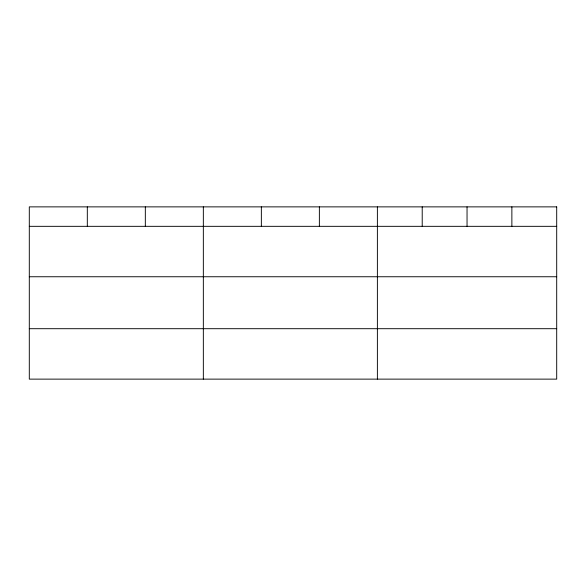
<?xml version="1.0" encoding="UTF-8"?>
<svg xmlns="http://www.w3.org/2000/svg" width="586" height="586" viewBox="0 0 586 586"><rect width="100%" height="100%" fill="white"/><g stroke="black" fill="none" stroke-linecap="round" stroke-linejoin="round"><path stroke-width="0.88" d="M29.3 226.328L556.7 226.328M29.3 276.753L556.7 276.753M29.3 328.702L556.7 328.702M511.871 206.873L511.871 226.328M467.042 206.873L467.042 226.328M422.213 206.873L422.213 226.328M377.384 206.873L377.384 379.127M319.37 206.873L319.37 226.328M261.356 206.873L261.356 226.328M203.342 206.873L203.342 379.127M145.328 206.873L145.328 226.328M87.314 206.873L87.314 226.328M556.7 206.873L29.3 206.873L29.3 379.127L556.7 379.127L556.7 206.873"/></g></svg>
